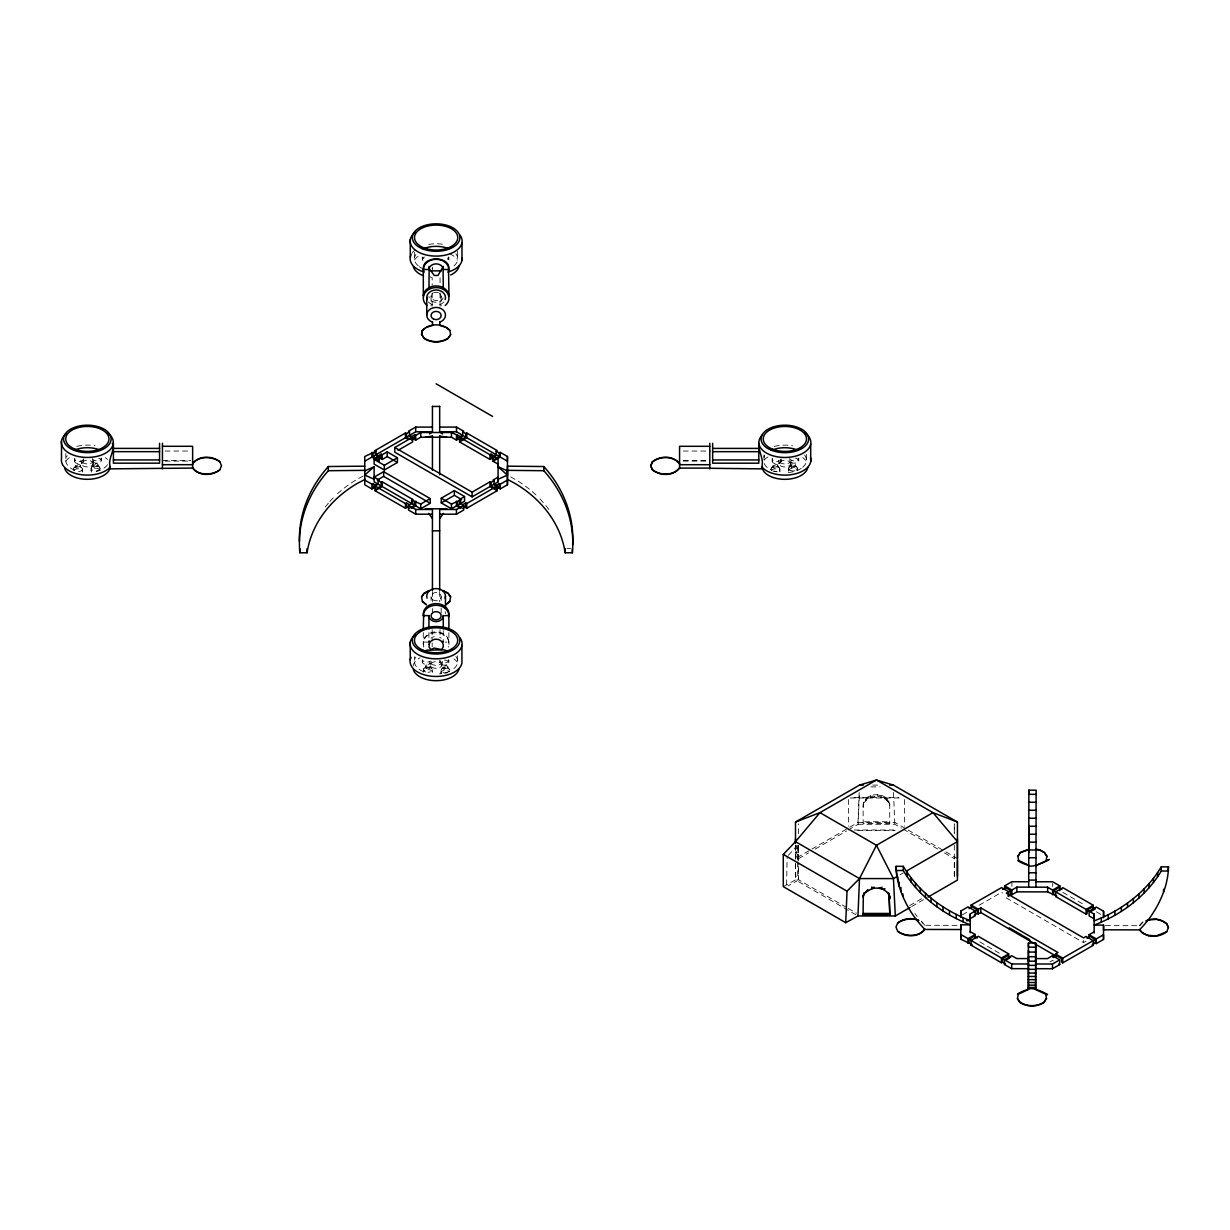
<?xml version="1.0" encoding="UTF-8"?>
<svg xmlns="http://www.w3.org/2000/svg" width="1230" height="1230" viewBox="0 0 1230 1230"><rect width="100%" height="100%" fill="white"/><g stroke="black" fill="none" stroke-linecap="round" stroke-linejoin="round"><path stroke-width="0.75" stroke-dasharray="5 3.75" d="M795.503 863.552L795.503 876.252L798.624 876.175M795.503 858.54L795.503 845.087M846.578 907.463L798.624 879.788L798.624 862.768M798.624 860.862L798.624 845.195M798.624 833.663L798.624 823.9M954.311 876.16L954.311 860.846M954.311 832.725L954.311 823.9M957.063 925.344L924.822 925.283L921.531 921.362M1011.906 886.43L1011.906 881.726M1052.68 886.507L1052.68 883.355M1086.029 941.196L1083.553 942.611L1083.553 939.474M1105.432 925.652L1139.58 925.713L1142.885 921.808M877.697 794.626L877.682 796.425C882.925 796.84 888.337 800.069 889.628 805.45C889.505 791.121 863.552 791.136 863.06 805.45L863.199 823.562L889.721 823.562L889.859 821.778L863.06 821.778L863.199 823.562M786.585 884.801L787.154 856.664M797.517 861.923L797.148 880.849L788.061 885.846M797.563 860.016L797.87 844.887M849.745 827.221L857.971 822.47L859.186 792.581M848.223 830.004L858.156 824.269L859.432 792.504M886.738 800.315L886.845 798.516L884.17 798.378L884.247 796.579L881.08 797.055L881.126 795.257C874.392 796.717 866.381 797.255 863.014 804.497L863.199 807.249L863.798 801.714L865.551 800.991L867.827 797.102L867.919 798.9L870.809 795.579L870.855 797.378L874.176 794.734L874.192 796.533M764.307 455.438L764.045 457.237L764.66 455.746M423.689 647.072C419.476 628.038 452.748 627.854 448.504 647.103M92.942 464.433A5.766 3.336 0 0 0 85.746 460.435A5.766 3.336 0 0 0 83.348 466.032A5.766 3.336 0 0 0 92.942 464.433L93.649 461.081M441.678 665.799A5.766 3.336 0 0 0 434.482 661.802A5.766 3.336 0 0 0 432.084 667.398A5.766 3.336 0 0 0 441.678 665.799L442.385 662.447M790.46 464.463A5.766 3.336 0 0 0 783.264 460.466A5.766 3.336 0 0 0 780.865 466.062A5.766 3.336 0 0 0 790.46 464.463L791.167 461.112M798.624 858.924L795.503 855.773L798.624 855.711L795.503 852.313L798.624 848.792L795.503 848.838L798.624 845.564M788.338 855.357L796.671 846.194M1142.316 922.746L1139.58 925.36M1139.58 925.713L1142.885 922.162M771.364 467.984L773.332 466.109M73.954 467.846L75.799 466.093M441.509 669.243L443.354 667.49M423.904 668.505L425.688 666.814M789.107 467.2L790.89 465.494M91.697 467.108L93.542 465.355M797.148 857.587L810.309 849.992M811.938 849.054L848.1 828.174M798.624 858.648L808.541 852.913M815.152 849.1L846.578 830.957M900.006 874.807L903.297 872.9M909.677 905.572L922.9 897.931M911.661 906.525L924.729 898.976M962.321 914.874L968.056 911.568L969.071 912.153M979.142 905.203L1001.589 892.319L1002.619 892.918M1049.974 961.875L1052.48 960.445L1053.495 961.03M783.279 886.63L795.503 879.896L856.326 915.012M363.173 476.025L356.885 479.454A123.169 100.568 0 0 0 337.435 493.814M439.725 304.625L440.801 304.256A9.379 7.657 0 0 0 444.23 301.458M795.503 852.313L798.624 852.252M165.066 451.041L190.804 451.041M683.25 451.056L710.832 451.056M162.437 460.543L190.742 460.543M683.357 460.558L707.896 460.558M165.066 461.096L190.804 461.096M683.25 461.096L707.158 461.096M566.938 548.58L570.551 548.58M428.932 642.091L423.289 642.091L423.689 639.662A12.838 10.486 0 0 1 436.096 631.897A12.838 10.486 0 0 1 448.504 639.662L448.889 642.091L445.137 642.091M872.685 785.109L880.234 785.094M870.855 786.893L880.203 786.893M854.035 797.64L898.899 797.64M850.299 797.993L902.636 797.993M857.971 822.47L894.963 822.47L906.479 829.112M858.156 824.269L894.794 824.269L901.405 828.098M854.035 830.019L897.024 830.019M857.771 830.373L895.163 830.373M795.503 845.687L798.624 845.763M432.514 304.625L431.438 304.256A9.379 7.657 0 0 1 428.009 301.458M429.701 276.735L432.191 277.688L432.191 285.252M510.619 476.886L515.324 479.454A123.169 100.568 0 0 1 537.418 496.32M908.124 830.066L944.271 850.945M945.916 851.898L957.432 858.54M903.051 829.051L937.783 849.1M944.394 852.913L954.311 858.648M848.223 908.432L856.495 913.198M1062.905 892.427L1085.306 905.388M1096.361 911.784L1100.681 914.29M1006.309 897.915L1083.553 942.611M979.849 941.934L1002.25 954.895M97.77 465.57L99.43 467.123M447.597 667.521L449.242 669.074M80.042 466.124L81.687 467.677M795.134 465.447L796.84 467.062M429.931 666.752L431.638 668.367M777.575 466.155L779.082 467.585M921.531 921.716L924.822 925.283M914.936 913.49L917.211 916.55M886.845 798.516L888.598 802.729L888.721 800.93L889.628 805.45M778.375 460.281L779.097 463.725M429.593 661.617L430.316 665.061M80.857 460.251L81.58 463.695M763.999 454.839L764.015 463.172L765.121 465.294A21.633 12.484 0 0 0 772.179 470.321M865.428 799.192L865.551 800.991M893.503 792.504L894.794 824.269M889.767 803.651L889.721 823.562M954.311 824.069L954.311 833.663M954.311 845.195L954.311 879.788M904.496 799.546L904.496 826.206M848.439 799.546L848.439 826.206M806.373 454.408L806.373 461.496M798.777 460.497L798.777 458.144A4.474 2.583 0 0 1 795.626 460.712A4.474 2.583 0 0 1 790.521 459.62M798.624 845.379L798.624 859.847M798.624 866.397L798.624 879.788M797.517 468.338L797.517 470.69A4.474 2.583 0 0 0 791.751 468.307A4.474 2.583 0 0 0 789.245 472.135M795.503 464.94L795.503 466.155M795.503 845.471L795.503 862.691M795.503 863.875L795.503 879.896M790.598 465.002L790.598 466.216M789.845 458.344L789.845 460.697M788.584 468.507L788.584 470.859M781.127 458.898L781.127 461.25M779.882 468.845L779.882 471.198M777.867 465.647A2.445 1.415 0 0 1 774.147 466.831A2.445 1.415 0 0 1 774.239 464.371A2.445 1.415 0 0 1 777.867 465.647L777.867 466.862A2.445 1.415 0 0 1 774.147 468.046A2.445 1.415 0 0 1 774.239 465.601A2.445 1.415 0 0 1 777.867 466.862M772.978 465.586L772.978 466.8M772.194 458.882L772.194 461.235M457.637 251.274L457.637 260.13M457.591 655.744L457.591 662.832M448.889 632.589L448.935 644.535M448.842 257.485L448.842 259.838A4.474 2.583 0 0 0 447.428 258.039M448.827 660.264L448.827 662.632M447.905 667.014A2.445 1.415 0 0 1 444.215 668.213A2.445 1.415 0 0 1 444.261 665.768A2.445 1.415 0 0 1 447.905 667.014L447.905 668.228A2.445 1.415 0 0 1 444.215 669.428A2.445 1.415 0 0 1 444.261 666.983A2.445 1.415 0 0 1 447.905 668.228M443.261 630.683L443.261 640.2M443.015 666.983L443.015 668.198M441.155 296.415L441.155 305.963M441.155 596.627L441.155 600.455M441.155 608.097L441.155 613.816M441.001 670.55L441.001 672.902M440.048 277.749L440.048 285.314M440.048 292.878L440.048 306.101M440.017 629.683L440.017 637.263M439.679 591.507L439.679 601.854M439.879 660.249L439.879 662.601M432.33 267.048L432.33 269.401A4.474 2.583 0 0 0 432.191 268.724M432.437 591.507L432.437 601.854M432.437 608.573L432.437 614.231M432.314 669.643L432.314 671.995M432.191 292.832L432.191 306.101M432.176 629.683L432.176 641.015M432.176 642.906L432.176 646.688M431.069 296.399L431.069 305.947M431.054 596.642L431.054 600.471M430.3 666.245L430.3 667.46M428.932 632.589L428.886 641.983M425.396 666.306L425.396 667.521M423.289 632.589L423.243 644.52M423.381 669.812L423.381 672.164A4.474 2.583 0 0 1 428.855 669.566A4.474 2.583 0 0 1 431.776 673.302M422.29 259.299L422.29 256.947A4.474 2.583 0 0 0 425.765 259.361M422.259 662.14L422.259 659.772A4.474 2.583 0 0 0 425.38 662.017A4.474 2.583 0 0 0 430.131 661.202M414.618 252.227L414.618 257.547M414.572 656.712L414.572 660.249M101.244 460.343L101.244 457.99A4.474 2.583 0 0 1 98.323 460.635A4.474 2.583 0 0 1 93.142 459.713M100.03 468.415A4.474 2.583 0 0 1 93.311 470.629A4.474 2.583 0 0 1 93.342 466.17A4.474 2.583 0 0 1 100.03 468.415L100.03 470.767A4.474 2.583 0 0 0 94.418 468.261A4.474 2.583 0 0 0 91.681 472.043M98 465.063A2.445 1.415 0 0 1 94.157 466.109A2.445 1.415 0 0 1 94.51 463.679A2.445 1.415 0 0 1 98 465.063L98 466.293A2.445 1.415 0 0 1 94.157 467.339A2.445 1.415 0 0 1 94.51 464.894A2.445 1.415 0 0 1 98 466.293M93.111 464.832L93.111 466.047M92.342 458.452L92.342 460.804M91.082 468.399L91.082 470.752M83.64 458.79L83.64 461.142M73.446 469.153A4.474 2.583 0 0 1 77.736 466.462A4.474 2.583 0 0 1 82.379 468.953L82.379 471.305M80.365 465.616A2.445 1.415 0 0 1 76.66 466.816A2.445 1.415 0 0 1 76.706 464.356A2.445 1.415 0 0 1 80.365 465.616L80.365 466.831A2.445 1.415 0 0 1 76.66 468.03A2.445 1.415 0 0 1 76.706 465.57A2.445 1.415 0 0 1 80.365 466.831M75.46 465.57L75.46 466.8M74.707 458.959L74.707 461.312M65.836 453.578L65.836 458.882M82.379 468.953A4.474 2.583 0 0 1 78.074 471.628M74.123 470.429A4.474 2.583 0 0 1 73.631 469.814M73.954 470.198A4.474 2.583 0 0 1 79.458 468.984A4.474 2.583 0 0 1 82.272 471.966M93.834 460.112A6.488 3.752 0 0 1 86.623 463.895A6.488 3.752 0 0 1 81.057 459.282M98.677 458.237A4.474 2.583 0 0 1 100.845 461.665A4.474 2.583 0 0 1 94.91 462.911A4.474 2.583 0 0 1 92.742 459.482M65.805 461.235A23.062 13.315 0 0 1 71.309 456.422M105.257 457.591A23.062 13.315 0 0 1 107.517 459.528M82.964 459.866A4.474 2.583 0 0 1 81.18 463.526A4.474 2.583 0 0 1 75.015 462.188A4.474 2.583 0 0 1 77.874 458.759M83.517 459.466A4.474 2.583 0 0 1 78.151 461.388A4.474 2.583 0 0 1 74.815 458.283M107.548 464.648A21.633 12.484 0 0 1 96.171 471.582M74.661 470.291A21.633 12.484 0 0 1 67.158 455.715M76.752 446.398A25.984 15.006 0 0 1 95.033 445.767M771.764 470.552A4.474 2.583 0 0 1 774.254 466.585A4.474 2.583 0 0 1 779.882 469.291A4.474 2.583 0 0 1 773.547 471.413M795.303 458.083A4.474 2.583 0 0 1 798.67 461.173A4.474 2.583 0 0 1 793.319 463.11A4.474 2.583 0 0 1 789.952 460.035M780.973 459.559A4.474 2.583 0 0 1 775.484 461.373A4.474 2.583 0 0 1 772.348 458.206M780.527 459.959A4.474 2.583 0 0 1 779.205 463.356A4.474 2.583 0 0 1 773.224 462.895A4.474 2.583 0 0 1 773.501 459.405M791.351 460.128A6.488 3.752 0 0 1 784.14 463.925A6.488 3.752 0 0 1 778.575 459.313M771.364 470.337A4.474 2.583 0 0 1 776.76 468.968A4.474 2.583 0 0 1 779.82 471.874M774.27 446.429A25.984 15.006 0 0 1 792.551 445.798M804.605 455.115A21.633 12.484 0 0 1 802.375 467.538M801.207 468.384A21.633 12.484 0 0 1 788.276 472.535M777.145 471.874A21.633 12.484 0 0 1 773.747 470.921M764.122 460.189A23.062 13.315 0 0 1 768.827 456.438M802.775 457.622A23.062 13.315 0 0 1 805.927 460.589M414.587 259.884A23.062 13.315 0 0 1 420.091 255.071M449.673 253.857A23.062 13.315 0 0 1 457.191 259.223M443.092 297.906A7.211 5.889 0 0 1 435.205 302.242A7.211 5.889 0 0 1 428.916 296.415M439.679 293.493A5.043 4.121 0 0 1 437.403 300.381A5.043 4.121 0 0 1 431.238 295.323M431.745 294.339A5.043 4.121 0 0 1 432.545 293.478M433.59 292.832A5.043 4.121 0 0 1 438.633 292.832M448.643 256.824A4.474 2.583 0 0 1 447.628 259.33M411.85 253.395A25.984 15.006 0 0 1 415.094 249.951M428.716 244.386A25.984 15.006 0 0 1 443.815 244.432M455.869 253.749A21.633 12.484 0 0 1 451.164 267.817M423.443 268.955A21.633 12.484 0 0 1 419.338 266.71M418.215 265.834A21.633 12.484 0 0 1 415.925 254.379M422.966 260.575A4.474 2.583 0 0 1 425.426 256.732M447.843 672.641A4.474 2.583 0 0 1 441.324 671.426A4.474 2.583 0 0 1 444.522 667.936A4.474 2.583 0 0 1 449.934 670.35M448.673 659.603A4.474 2.583 0 0 1 445.491 662.755A4.474 2.583 0 0 1 440.033 660.925M441.186 673.563A4.474 2.583 0 0 1 443.599 670.458A4.474 2.583 0 0 1 449.242 671.426M444.368 660.033A4.474 2.583 0 0 1 448.75 663.078A4.474 2.583 0 0 1 442.8 665.03A4.474 2.583 0 0 1 440.494 661.325M430.9 661.017A4.474 2.583 0 0 1 428.24 664.323A4.474 2.583 0 0 1 422.505 662.786A4.474 2.583 0 0 1 425.165 659.48M442.569 661.479A6.488 3.752 0 0 1 435.359 665.276A6.488 3.752 0 0 1 429.793 660.648M425.734 671.995A4.474 2.583 0 0 1 424.857 667.798A4.474 2.583 0 0 1 431.991 668.766A4.474 2.583 0 0 1 427.994 672.303M455.838 656.451A21.633 12.484 0 0 1 451.118 670.519M449.719 671.242A21.633 12.484 0 0 1 439.494 673.871M423.397 671.657A21.633 12.484 0 0 1 415.878 657.081M413.142 665.984A23.062 13.315 0 0 1 420.045 657.789M453.993 658.957A23.062 13.315 0 0 1 457.145 661.924M445.152 611.664A9.379 7.657 0 0 1 445.46 613.647M431.007 638.201A7.211 5.889 0 0 1 434.252 636.694M439.71 637.294A7.211 5.889 0 0 1 441.201 638.232M539.955 498.888A123.169 100.568 0 0 1 543.568 502.855M545.843 505.576A123.169 100.568 0 0 1 549.041 509.789M325.274 506.975A123.169 100.568 0 0 1 328.656 502.855M329.825 501.517A123.169 100.568 0 0 1 334.806 496.32M791.351 465.986A2.445 1.415 0 0 0 795.426 465.294A2.445 1.415 0 0 0 792.351 463.602A2.445 1.415 0 0 0 791.351 465.986M791.351 467.2A2.445 1.415 0 0 0 795.426 466.524A2.445 1.415 0 0 0 792.351 464.817A2.445 1.415 0 0 0 791.351 467.2M789.983 470.306A4.474 2.583 0 0 0 797.394 468.999A4.474 2.583 0 0 0 791.751 465.955A4.474 2.583 0 0 0 789.983 470.306M426.149 667.29A2.445 1.415 0 0 0 430.223 666.599A2.445 1.415 0 0 0 427.164 664.907A2.445 1.415 0 0 0 426.149 667.29M426.149 668.505A2.445 1.415 0 0 0 430.223 667.829A2.445 1.415 0 0 0 427.164 666.122A2.445 1.415 0 0 0 426.149 668.505M432.545 599.563A5.043 4.121 0 0 0 440.986 597.703A5.043 4.121 0 0 0 434.79 592.66A5.043 4.121 0 0 0 432.545 599.563"/><path stroke-width="1.5" d="M364.741 461.235L371.952 457.068L379.163 461.235L379.163 456.515L374.12 459.436L374.12 464.141L384.344 470.014L397.413 462.465L397.413 457.76L387.219 451.871L382.223 454.762L381.192 454.162L381.192 457.698L376.026 454.716L376.026 451.179L364.741 456.515L364.741 484.774L371.952 488.94L371.952 484.22L364.741 480.069M376.026 488.94L372.967 487.172L372.967 483.636L371.952 484.22M374.12 466.708L374.12 479.254L364.741 475.072L374.12 466.708L364.741 470.89M408.329 506.606L405.454 508.267L375.012 490.693L375.012 485.988L405.454 503.562L406.469 502.978L409.529 504.746M406.469 502.978L406.469 506.514L409.529 508.267M412.665 504.115L412.665 499.395L411.635 499.995L411.635 503.516L408.514 505.33L408.514 510.035L415.694 514.186L432.437 514.202M411.389 508.374L415.709 505.884L420.737 508.774L430.208 503.301L430.208 498.596L383.622 471.674L374.12 477.148L374.12 481.868L377.902 484.051M459.559 504.115L459.559 499.395L460.574 499.995L460.574 503.516L463.71 505.33L463.695 510.035L456.468 514.186L439.679 514.202M462.434 505.776L466.754 508.267L466.77 503.562L497.197 485.988L497.197 490.693L489.986 486.542L489.986 481.822L472.105 492.154L394.784 447.489L412.665 437.173L412.665 441.893L398.043 450.318M489.986 454.746L459.559 437.173L459.559 441.893L489.986 459.466L489.986 454.746L491.016 454.162L494.076 455.93M491.016 485.942L491.016 482.421L494.076 480.653L494.076 484.19L491.016 485.942L494.891 488.187M500.256 488.925L500.256 484.22L507.452 480.054L507.452 484.758L500.256 488.925L494.491 485.604M494.306 484.051L498.073 481.868L498.089 479.254L507.467 475.072L507.467 466.17L543.829 466.524A150.214 122.662 0 0 1 572.627 544.952M495.367 458.713L499.242 456.484L499.242 452.948L500.256 452.363L507.452 456.499L507.467 479.362L515.324 483.636A123.169 100.568 0 0 1 565.139 552.762L572.35 552.762A150.214 122.662 0 0 0 543.829 470.706L543.829 466.524M565.139 552.762L565.139 548.58M572.35 552.762L572.35 548.58M795.503 843.165L795.503 822.04L859.478 785.109L876.467 780.02L893.441 785.094L957.432 822.04L957.432 858.54M889.874 915.258L889.013 893.411L889.874 915.258L863.076 915.258L863.306 895.332L864.336 892.611L863.168 897.131L863.306 895.332L867.873 889.505M957.432 876.237L957.432 860.769M1028.388 989.304L1028.434 943.01L1035.691 943.026L1035.675 960.707L1035.691 958.585L1047.468 958.601L1052.496 955.725L1059.691 959.892L1059.676 964.612L1052.48 968.733L1035.675 968.702L1035.629 989.473C1063.612 1003.234 1034.292 984.969 1028.388 989.304C1009.599 999.267 1018.932 991.564 1028.388 989.458L1028.449 958.57L1016.718 958.554L1011.706 955.664L1004.51 959.784L1004.48 964.505L1011.706 968.656L1028.434 968.687M1028.434 949.96L1028.434 960.692L1028.449 958.57M1035.629 989.304L1035.691 943.026M1093.301 908.447L1093.316 905.311L1062.92 887.706L1055.694 891.858L1055.694 896.562L1056.708 895.978L1047.622 891.904L1016.887 891.842L1011.86 894.733L1010.845 894.133L1010.845 890.612L1006.309 893.195L1083.569 937.89L1086.029 936.476L1093.224 940.643L1093.224 945.363L1062.751 962.844L1062.751 958.139L1055.555 953.973L1055.54 957.109M507.452 484.758L507.467 470.352L543.829 470.706M918.641 920.225C911.876 917.38 903.358 918.303 897.654 923.054L895.978 926.959L897.639 931.233C905.172 937.445 918.626 937.644 924.806 929.45C921.224 925.544 916.98 920.809 913.782 916.135C903.712 901.529 896.378 884.247 896.07 866.32L903.281 866.335C918.303 891.627 943.041 910.108 970.239 920.655L966.488 920.64M896.808 875.822L896.07 866.32M897.639 931.233C904.496 936.291 918.718 937.767 924.806 929.096M897.654 923.054C902.728 919.502 911.953 917.288 918.641 920.578M897.885 881.111L897.885 876.929M899.253 886.353L899.268 882.171M900.944 891.535L900.944 887.353M902.928 896.639L902.928 893.856M1008.646 957.032L1008.662 953.88L978.265 936.291L971.039 940.427L971.039 945.147L972.054 944.563L960.83 939.213L960.861 924.806L970.239 924.822C943.041 914.29 918.303 895.809 903.266 870.502L903.281 866.335M906.956 876.329L906.971 872.147M911.046 881.956L911.046 877.774M915.504 887.399L915.52 883.217M920.348 892.611L920.363 888.444M925.544 897.608L925.544 893.426M931.064 902.343L931.079 898.177M936.906 906.833L936.922 902.651M943.056 911.03L943.072 906.848M949.483 914.951L949.498 910.769M956.171 918.549L956.171 914.382M960.83 939.213L960.83 934.492L967.995 938.659L967.979 943.379M960.861 924.806L960.845 929.526L924.806 929.45M960.876 915.704L960.891 911L968.056 906.848L975.282 911.03L975.267 915.735L970.255 918.595L970.255 913.89L975.282 911.03M960.876 917.426L960.891 911M963.09 921.854L963.105 917.672M968.994 942.795L969.009 939.259L974.175 936.291L977.235 938.06M970.224 932.801L970.255 913.905M971.116 908.232L971.116 905.096L1001.604 887.614L1008.8 891.781L1008.8 896.486M975.206 937.66L975.206 934.523L970.224 931.633M1004.664 888.998L1004.664 885.846L1011.906 881.726L1028.711 881.756M1056.447 956.34L1009.23 929.004L1009.23 927.835L1029.587 939.612L1029.587 940.796M1011.706 968.656L1011.721 963.951L1004.51 959.784M1011.86 894.733L1011.86 890.013L1004.664 885.846M1016.887 891.842L1016.887 887.138L1047.637 887.184L1052.634 890.09L1059.86 885.938L1059.86 890.658M1017.456 998.668L1019.947 1002.081C1027.05 1006.801 1036.875 1006.817 1044.009 1002.127L1046.515 998.376L1044.009 1002.481C1036.875 1007.17 1027.05 1007.155 1019.947 1002.435L1017.456 998.668L1018.271 994.317M1029.018 849.192L1020.377 852.329L1017.871 856.434L1020.377 852.682L1029.018 849.546M1028.757 865.336C1019.378 863.153 1009.953 855.649 1028.757 865.336C1032.37 870.317 1068.163 849.576 1035.998 865.705M1028.434 943.01L1028.434 947.177L1035.675 947.177M1028.787 852.575L1028.88 790.167L1036.121 790.167L1035.952 887.168M1028.711 887.153L1028.818 826.253L1036.06 826.268M1028.88 790.167L1028.88 794.319L1036.121 794.334M1035.675 968.702L1035.691 958.585M1039.212 849.699L1044.439 852.375L1046.93 856.495L1044.439 852.728L1039.212 849.699L1035.814 849.207M1047.622 891.904L1047.637 887.184M1052.48 968.733L1052.496 964.013L1059.691 959.892M1052.48 956.909L1052.496 955.725M1052.634 894.794L1052.634 890.09M1053.649 894.21L1053.664 890.674L1058.83 887.706L1061.89 889.475M1091.456 911.076L1095.346 908.847L1092.286 907.079L1087.12 910.046L1087.105 913.583L1086.09 914.167L1086.09 909.447L1053.664 890.674M1089.088 937.86L1089.088 934.723L1094.131 931.833M1087.12 910.046L1094.177 914.136L1094.177 918.841L1089.134 915.935L1089.15 911.215L1096.361 907.079L1103.571 911.245L1103.556 915.966M1094.147 933.001L1094.177 914.136M1145.776 921.039C1152.126 917.565 1160.997 918.841 1166.747 923.576L1168.408 927.497L1166.732 931.756C1159.167 937.937 1145.714 938.09 1139.564 929.88C1143.162 925.99 1147.421 921.27 1150.634 916.611C1160.751 902.036 1168.131 884.77 1168.5 866.842L1161.289 866.842L1161.289 871.009C1146.176 896.255 1121.376 914.659 1094.147 925.098L1103.541 925.114L1103.51 939.459L1096.284 943.595L1095.269 943.01L1095.269 939.474L1090.103 936.491L1087.043 938.244M1096.284 943.595L1096.299 938.89L1089.088 934.723M1101.296 922.146L1101.311 917.964C1125.65 907.217 1147.529 889.844 1161.289 866.842M1103.51 939.459L1103.51 934.754L1096.299 938.89M1103.541 925.114L1103.525 929.819L1139.564 929.88M1103.556 917.703L1103.571 911.245M1108.23 918.872L1108.245 914.705M1114.934 915.289L1114.949 911.107M1121.376 911.399L1121.376 907.217M1127.526 907.217L1127.541 903.035M1133.383 902.759L1133.399 898.577M1138.934 898.023L1138.934 893.856M1142.855 933.447L1139.564 929.526M1144.131 893.057L1144.146 888.875M1148.636 935.723L1142.855 933.093M1148.989 887.86L1148.989 883.678M1153.479 882.433L1153.479 878.251M1155.57 936.199L1166.732 931.756M1168.408 927.497L1166.747 923.93L1162.135 920.901L1155.616 919.102M1157.568 876.806L1157.584 872.639M1163.549 892.042L1163.549 889.259M974.237 915.151L977.312 913.383L977.327 909.862L972.146 906.864L969.071 908.616M977.312 913.383L978.327 913.982L978.342 909.278L980.802 907.863L1058.015 952.558L1055.555 953.973M971.039 945.147L1001.435 962.736L1001.451 958.016L1008.662 953.88M978.327 913.982L980.787 912.552L980.802 907.863M1001.435 962.736L1002.465 962.152L1002.481 958.616L1007.631 955.649L1010.691 957.417M871.855 886.938L871.809 888.736L866.089 891.996M906.572 871.009L957.432 841.628L932.986 812.646L876.467 780.02L819.949 812.646L795.503 841.658L783.279 854.404L783.279 886.63L845.733 922.685L847.024 891.181L859.493 878.574L876.467 845.287L932.986 812.646L957.432 822.04M845.733 922.685L857.971 915.966L859.493 878.574L795.503 841.658M863.076 915.258L863.214 913.444L889.736 913.46M1167.993 870.394L1168.5 866.842M448.52 270.492C452.256 255.179 420.014 255.148 423.704 270.462M443.323 266.387L438.003 275.443L434.267 275.459L429.885 269.539A7.042 5.597 22.5 0 1 428.916 266.464M428.963 288.512L429.147 268.263A7.211 5.889 0 0 1 436.096 263.881A7.211 5.889 0 0 1 443.077 268.232L443.277 288.512M423.32 269.493L423.704 267.048A12.838 10.486 0 0 1 436.112 259.284A12.838 10.486 0 0 1 448.52 267.048L448.965 296.123L448.52 293.693A12.838 10.486 0 0 0 436.112 285.914A12.838 10.486 0 0 0 423.704 293.693L423.32 296.123L423.32 269.493L428.963 269.493M445.168 299.613L445.491 297.629A9.379 7.657 0 0 0 436.112 289.973A9.379 7.657 0 0 0 426.749 297.629L426.749 315.065M423.243 615.461L428.886 615.723A7.211 5.889 0 0 0 436.081 621.627A7.211 5.889 0 0 0 443.307 615.753L448.889 615.461L448.889 628.776M428.932 642.091L429.132 640.845M421.582 334.329L422.397 330.317C429.362 323.013 442.877 323.013 449.842 330.317L450.641 334.683L448.151 338.45C441.032 343.17 431.207 343.17 424.089 338.45L421.582 334.329L424.089 338.096C431.207 342.816 441.032 342.816 448.151 338.096L450.641 334.683M421.582 334.683L422.397 330.317M449.811 601.332L445.875 604.668L449.811 601.332L450.626 596.965L448.12 593.198L442.877 590.523L448.12 593.552L450.626 596.965M1046.115 860.493L1046.93 856.142M192.633 463.556C198.783 455.346 212.252 455.515 219.801 461.727L221.477 465.647L219.801 469.906C212.252 476.118 198.783 476.302 192.633 468.077L109.747 468.861L110.285 466.877C107.287 459.098 115.512 450.564 112.33 443.277M109.916 468.261L108.901 470.752A23.062 13.315 0 0 1 84.962 479.239A23.062 13.315 0 0 1 64.575 468.092M709.787 446.305L679.575 446.305L679.575 468.092C673.425 476.302 659.957 476.133 652.407 469.921L650.747 466.001L652.407 461.742C659.957 455.53 673.425 455.346 679.575 463.572M650.747 466.001L652.407 461.742M709.787 468.276L762.477 468.876L761.831 466.893C764.199 459.205 758.234 451.733 759.171 444.03M421.567 596.965L424.058 593.198L429.301 590.523L424.058 593.552L421.567 596.965L422.382 601.332L426.318 604.668L422.382 601.332M439.679 518.491L443.523 513.325M192.633 463.91C198.691 455.208 212.928 456.668 219.801 461.727M650.747 465.647L652.407 469.568C659.957 475.779 673.425 475.949 679.575 467.738M110.285 466.877L108.394 468.907A25.984 15.006 0 0 1 78.059 474.119A25.984 15.006 0 0 1 61.5 458.544L61.5 440.894M422.397 330.67L426.349 327.334L432.514 325.443L432.514 321.953M429.547 433.959L432.437 431.791L415.709 431.791L406.469 437.142L406.469 433.606L405.454 433.022L375.012 450.595L375.012 453.732M874.1 887.122L871.809 888.736C878.128 886.907 886.03 889.029 889.136 895.209L887.968 892.319M192.633 467.723C198.691 476.425 212.928 474.965 219.801 469.906M652.407 462.096C659.957 455.884 673.425 455.7 679.575 463.925M432.437 427.087L415.709 427.087L408.514 431.253L409.529 431.838L409.529 435.374L414.695 438.357L414.695 434.82L415.709 435.42L420.752 432.499L451.456 432.499L460.574 436.589L460.574 440.125L457.514 438.357L457.514 434.82M406.469 433.606L409.529 431.838M372.967 452.948L372.967 456.484L405.454 437.726L408.329 439.387M378.148 455.93L381.192 454.162M414.695 434.82L411.635 436.589L411.635 440.125L414.695 438.357M378.148 459.466L381.192 457.698M376.457 456.13L382.223 459.466L387.219 456.576L397.413 462.465M409.944 436.788L415.709 440.125L420.752 437.219L451.456 437.219L456.499 440.125L462.265 436.788M374.12 459.436L384.344 465.309L397.413 457.76M377.287 480.038L383.622 476.379L383.622 471.674M378.148 480.653L381.192 482.421L381.192 485.942L378.148 484.19L378.148 480.653L379.163 480.069L374.12 477.148M457.514 438.357L462.68 435.374L462.68 431.838L463.71 431.253L456.499 427.087L439.679 427.087M372.967 487.172L378.148 484.19M381.192 482.421L382.223 481.822L412.665 499.395M461.865 439.371L465.74 437.142L465.74 433.606L466.77 433.022L497.197 450.595L496.182 451.179L496.182 454.716L491.016 457.698L491.016 454.162M371.952 488.94L374.843 487.265M377.318 488.187L381.192 485.942M375.012 490.693L382.223 486.542L414.695 505.284L410.82 507.529M459.559 441.893L466.77 437.726L495.598 454.377M411.635 499.995L420.737 504.069L430.208 498.596M489.986 459.466L495.767 456.13M498.073 481.868L498.073 459.42L493.046 456.515L493.046 461.235L500.256 457.068L507.452 461.219L507.452 456.499M460.82 508.374L456.499 505.884L451.471 508.774L441.278 502.885L441.278 498.181L454.347 490.632L464.556 496.52L464.556 501.225L460.804 503.393M441.278 502.885L454.347 495.336L461.634 499.549M441.278 498.181L451.471 504.069L460.574 499.995M459.559 499.395L464.556 496.52M498.073 477.163L493.046 480.069L494.076 480.653M457.514 501.763L457.514 505.284L460.574 503.516M394.784 447.489L394.784 452.194L472.105 496.859L489.986 486.542M462.68 504.731L465.74 502.978L466.77 503.562M496.167 485.404L499.226 483.636L500.256 484.22M462.68 508.267L465.74 506.499L465.74 502.978M496.167 488.925L499.226 487.157L499.226 483.636M466.754 508.267L497.197 490.693M896.732 876.698L893.441 878.589L859.493 878.574M857.971 915.966L895.317 915.966L910.031 907.463M928.004 897.085L957.432 880.096L957.432 838.86M439.679 590.415L439.679 509.497L456.468 509.481L463.71 505.33M1002.619 889.382L1005.694 887.63L1010.845 890.612M974.252 911.615L977.327 909.862M1011.86 890.013L1016.887 887.138M1007.77 895.901L1010.845 894.133M967.995 938.659L975.206 934.523M1086.09 909.447L1093.316 905.311M1009.399 958.155L1005.525 960.384L1002.481 958.616M1053.51 957.494L1056.57 955.741L1061.736 958.723L1061.721 962.26L1062.751 962.844M1062.751 958.139L1095.269 939.474M1092.209 944.763L1095.269 943.01M1004.48 964.505L1005.51 963.92L1002.465 962.152M1094.162 920.916L1101.311 917.964M795.503 822.04L819.949 812.646L876.467 845.287L893.441 878.589L895.317 915.966M447.858 272.061L452.502 270.416A25.984 15.006 0 0 0 462.05 257.7M439.725 322.06L440.801 321.691A9.379 7.657 0 0 0 443.292 310.144A9.379 7.657 0 0 0 428.947 310.144A9.379 7.657 0 0 0 431.438 321.691L432.514 322.06M878.758 888.229L882.079 887.276M425.196 437.219L432.437 436.096M882.125 889.075L885.031 888.798M365.279 479.3L356.885 483.636A123.169 100.568 0 0 0 307.07 552.762L299.859 552.762L299.859 548.58M1148.666 919.902L1155.616 919.456M443.277 269.493L448.919 269.493M432.437 406.454L439.679 406.454M465.74 437.142L456.499 431.791L439.679 431.791L442.585 433.959M162.437 446.29L192.633 446.29L192.633 468.077M113.406 448.397L159.546 448.397M712.662 448.412L758.802 448.412M113.406 451.656L159.546 451.656M712.662 451.671L758.802 451.671M113.406 459.928L159.546 459.928M712.662 459.943L758.802 459.943M162.437 464.694L192.633 464.694M679.575 464.709L709.787 464.709M364.741 466.17L328.379 466.524A150.214 122.662 0 0 0 299.428 541.323M679.575 468.092L709.787 468.092M364.741 470.352L328.379 470.706A150.214 122.662 0 0 0 299.859 552.762M425.196 508.79L446.936 508.79M432.437 530.837L439.679 530.837M859.478 785.109L863.26 785.109M889.659 785.094L893.441 785.094M863.645 914.151L889.29 914.167M430.992 270.861L441.263 270.877M408.514 505.33L415.694 509.481L432.437 509.497L432.437 590.415M1028.864 802.252L1036.106 802.267M1028.849 810.247L1036.091 810.247M1028.833 818.242L1036.075 818.258M1028.803 834.232L1036.044 834.248M1028.787 842.15L1036.029 842.166M1028.772 849.992L1036.014 850.007M1028.757 857.74L1035.998 857.74M896.055 870.502L903.266 870.502M1161.289 871.009L1168.485 871.024M1028.726 872.793L1035.983 872.808M1028.726 880.08L1035.967 880.096M1035.967 881.756L1052.68 881.787L1059.86 885.938M1028.418 952.051L1035.675 952.066M1028.418 956.725L1035.66 956.74M1028.418 961.168L1035.66 961.183M1011.721 963.951L1028.434 963.982M1035.675 963.997L1052.496 964.013M1028.403 965.365L1035.645 965.381M1028.403 969.332L1035.645 969.348M1028.403 973.038L1035.645 973.053M1028.388 976.466L1035.645 976.482M1028.388 979.649L1035.629 979.649M1028.388 982.524L1035.629 982.539M1028.388 985.138L1035.629 985.153M1028.388 987.444L1035.629 987.459M439.679 436.096L446.936 437.219M1148.636 935.369L1155.57 935.846M1035.814 849.561L1039.212 850.053M449.842 330.317L445.89 327.334L439.725 325.443L439.725 321.953M424.381 271.999L420.875 270.907A25.984 15.006 0 0 1 411.143 254.641M493.046 461.235L498.073 464.125L498.089 466.708L507.467 470.89M436.112 383.806L492.63 416.432M462.68 431.838L465.74 433.606M496.182 451.179L499.242 452.948M496.182 454.716L499.242 456.484M491.016 457.698L494.076 459.466M489.986 481.822L491.016 482.421M494.076 484.19L499.226 487.157M406.469 437.142L410.343 439.371M375.012 450.595L376.026 451.179M372.967 456.484L376.857 458.713M457.514 505.284L461.388 507.529M372.967 483.636L376.026 485.404M783.279 854.404L847.024 891.181M383.622 476.379L430.208 503.301M1055.694 896.562L1086.09 914.167M971.116 905.096L978.342 909.278M980.787 912.552L1009.23 929.004M1058.661 964.013L1059.676 964.612M971.039 940.427L1001.451 958.016M969.009 939.259L972.054 941.027M498.089 466.708L507.467 475.18M761.831 466.893L764.691 469.583A25.984 15.006 0 0 0 795.456 473.827A25.984 15.006 0 0 0 810.524 457.76M428.594 513.325L432.437 518.491M762.17 468.276L763.799 471.444A23.062 13.315 0 0 0 788.492 479.162A23.062 13.315 0 0 0 807.803 467.385M1045.715 994.363L1046.515 998.729M1017.871 856.08L1018.671 860.447M889.013 893.411L889.92 897.977L889.782 896.193M426.749 297.629L427.071 299.613M448.889 615.461L448.504 613.032A12.838 10.486 0 0 0 436.096 605.252A12.838 10.486 0 0 0 423.689 613.032L423.289 628.776M443.061 640.876L443.261 642.091M889.736 897.131L889.874 898.93M810.708 444.015L810.708 461.68M795.503 838.829L795.503 842.811M758.802 443.292L758.802 463.187L712.662 463.187L712.662 443.292M709.787 443.292L709.787 468.876M500.256 452.363L500.256 457.068M472.105 492.154L472.105 496.859M466.77 433.022L466.77 437.726M461.973 242.648L461.973 260.314M461.927 645.366L461.927 663.016A25.984 15.006 0 0 1 431.146 676.193A25.984 15.006 0 0 1 411.097 657.343M456.499 427.087L456.499 431.791M456.499 435.42L456.499 440.125M456.499 501.163L456.499 505.884M456.468 509.481L456.468 514.186M454.347 490.632L454.347 495.336M451.456 432.499L451.456 437.219M451.471 504.069L451.471 508.774M445.46 596.196L445.46 608.404M443.261 615.461L443.261 628.776M439.679 406.284L439.679 431.945M439.679 435.835L439.679 474.811M432.437 406.284L432.437 431.945M432.437 435.835L432.437 470.168M428.932 615.461L428.932 628.776M420.752 432.499L420.752 437.219M420.737 504.069L420.737 508.774M415.709 427.087L415.709 431.791M415.709 435.42L415.709 440.125M415.709 501.163L415.709 505.884M415.694 509.481L415.694 514.186M414.695 501.763L414.695 505.284M410.282 239.558L410.282 257.208M410.236 642.26L410.236 659.91M405.454 433.022L405.454 437.726M405.454 503.562L405.454 508.267M387.219 451.871L387.219 456.576M384.344 465.309L384.344 470.014M382.223 454.762L382.223 459.466M382.223 481.822L382.223 486.542M371.952 452.363L371.952 457.068M328.379 466.524L328.379 470.706M307.07 548.58L307.07 552.762M162.437 443.277L162.437 468.861M159.546 443.277L159.546 463.172L113.406 463.172L113.406 443.277M107.533 432.991A25.984 15.006 0 0 1 105.426 453.224A25.984 15.006 0 0 1 70.325 453.778A25.984 15.006 0 0 1 66.312 433.637M75.23 449.842A21.633 12.484 0 0 1 98.477 449.473M805.05 433.022A25.984 15.006 0 0 1 803.467 452.948A25.984 15.006 0 0 1 769.011 454.362A25.984 15.006 0 0 1 762.569 434.759M772.748 449.857A21.633 12.484 0 0 1 795.979 449.504M459.866 234.992A25.984 15.006 0 0 1 433.437 256.025A25.984 15.006 0 0 1 415.094 232.301M445.199 305.486A12.838 10.486 0 0 0 448.965 298.075L448.52 295.354A12.838 10.486 0 0 0 436.112 287.574A12.838 10.486 0 0 0 423.704 295.354L423.274 298.075A12.838 10.486 0 0 0 427.041 305.486M459.067 266.018A23.062 13.315 0 0 1 450.672 274.982M422.597 275.428A23.062 13.315 0 0 1 413.357 266.741M424.012 248.491A21.633 12.484 0 0 1 448.827 248.737M427.041 598.18A9.379 7.657 0 0 1 436.096 588.555A9.379 7.657 0 0 1 445.152 598.18M459.021 668.736A23.062 13.315 0 0 1 436.712 680.667A23.062 13.315 0 0 1 413.311 669.458M459.82 637.693A25.984 15.006 0 0 1 433.391 658.742A25.984 15.006 0 0 1 415.048 635.003M448.504 616.799A12.838 10.486 0 0 0 448.935 614.077L448.504 611.356A12.838 10.486 0 0 0 436.096 603.592A12.838 10.486 0 0 0 423.689 611.356L423.243 614.077A12.838 10.486 0 0 0 423.689 616.799M423.966 651.208A21.633 12.484 0 0 1 427.271 650.147L443.815 649.886A21.633 12.484 0 0 1 448.781 651.439M429.132 644.166L429.132 647.211L430.961 649.517L434.205 648.056L441.232 649.532L442.323 648.518A7.042 5.597 22.5 0 0 442.354 642.629C439.418 637.386 430.777 638.37 429.132 644.166M73.385 450.026A23.785 13.73 0 0 0 111.008 440.34A23.785 13.73 0 0 0 77.644 426.38A23.785 13.73 0 0 0 73.385 450.026M74.661 449.027A21.633 12.484 0 0 0 108.855 440.202A21.633 12.484 0 0 0 78.535 427.517A21.633 12.484 0 0 0 74.661 449.027M770.903 450.057A23.785 13.73 0 0 0 808.525 440.355A23.785 13.73 0 0 0 775.161 426.395A23.785 13.73 0 0 0 770.903 450.057M772.179 449.042A21.633 12.484 0 0 0 806.373 440.232A21.633 12.484 0 0 0 776.053 427.533A21.633 12.484 0 0 0 772.179 449.042M433.575 319.077A5.043 4.121 0 0 0 441.155 315.51A5.043 4.121 0 0 0 433.59 311.928A5.043 4.121 0 0 0 433.575 319.077M422.167 248.691A23.785 13.73 0 0 0 459.789 238.989A23.785 13.73 0 0 0 426.426 225.029A23.785 13.73 0 0 0 422.167 248.691M423.443 247.676A21.633 12.484 0 0 0 457.637 238.866A21.633 12.484 0 0 0 427.317 226.166A21.633 12.484 0 0 0 423.443 247.676M432.545 618.659A5.043 4.121 0 0 0 440.986 616.799A5.043 4.121 0 0 0 434.79 611.771A5.043 4.121 0 0 0 432.545 618.659M422.121 651.393A23.785 13.73 0 0 0 459.743 641.706A23.785 13.73 0 0 0 426.38 627.746A23.785 13.73 0 0 0 422.121 651.393M423.397 650.393A21.633 12.484 0 0 0 457.591 641.568A21.633 12.484 0 0 0 427.271 628.884A21.633 12.484 0 0 0 423.397 650.393"/></g></svg>
